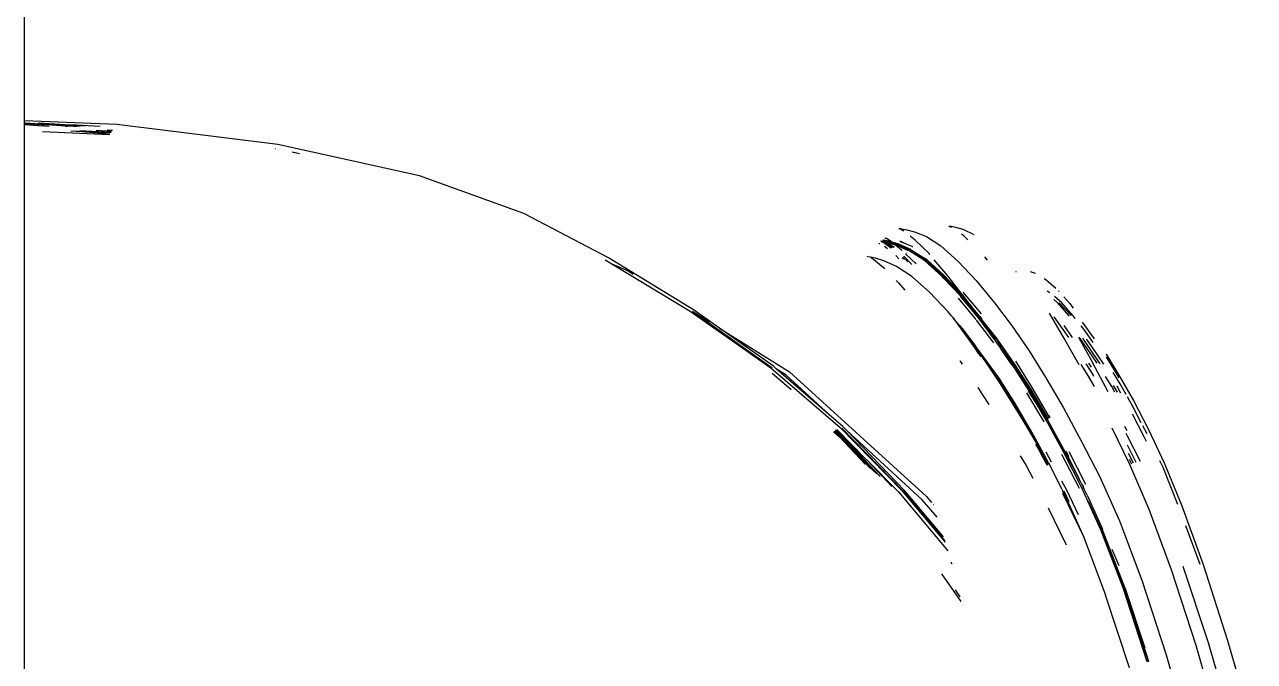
# Model space of a CAD drawing. Header units: millimetres. Extents: x -41292 to 298682, y -22072 to 33155.
# Drawn here: x 26074.7 to 26311.7, y 10668.3 to 10791 of the extents above; entities that cross this region are included whole.
import ezdxf

# ---------------------------------------------------------------- set-up
doc = ezdxf.new("R2010")
doc.units = ezdxf.units.MM

# ---------------------------------------------------------------- blocks, each defined once
blk = doc.blocks.new('AHSISHEUD')
for p, q in [((26702.05, 28420.53), (26702.05, 28884.67)), ((26719.83, 28419.85), (26702.05, 28420.53)), ((26702.05, 28420.07), (26702.05, 28420.53)), ((26711.46, 28419.5), (26702.05, 28420.07)), ((26706.41, 28419.76), (26702.05, 28420.07)), ((26702.05, 28420.04), (26702.05, 28420.07)), ((26702.05, 28420.04), (26706.41, 28419.76)), ((26702.05, 28419.83), (26702.05, 28420.04)), ((26702.05, 28419.83), (26706.78, 28419.53)), ((26702.05, 28419.81), (26702.05, 28419.83)), ((26702.05, 28419.81), (26705.52, 28419.54)), ((26702.05, 27945.12), (26702.05, 28419.81)), ((26702.22, 28420.13), (26711.46, 28419.5)), ((26705.8, 28419.99), (26704.57, 28420.04)), ((26713.7, 28419.49), (26705.8, 28419.99)), ((26712.08, 28419.5), (26705.8, 28419.99)), ((26709.93, 28419.51), (26706.41, 28419.76)), ((26709.93, 28419.51), (26710.35, 28419.51)), ((26710.86, 28419.8), (26716.62, 28419.47)), ((26711.46, 28419.5), (26712.08, 28419.5)), ((26712.72, 28419.49), (26712.08, 28419.5)), ((26717.94, 28418.82), (26718.96, 28418.75)), ((26750.83, 28415.95), (26719.83, 28419.85)), ((26718.38, 28417.84), (26705.47, 28418.42)), ((26710.95, 28418.6), (26712.99, 28418.5)), ((26711.7, 28418.62), (26712.99, 28418.5)), ((26712.62, 28418.65), (26718.71, 28418.36)), ((26712.99, 28418.5), (26718.49, 28418.01)), ((26712.99, 28418.5), (26718.64, 28418.25)), ((26715.82, 28418.75), (26718.81, 28418.52)), ((26750.41, 28415.19), (26750.44, 28415.19)), ((26778.13, 28409.95), (26750.83, 28415.95)), ((26753.6, 28414.55), (26755, 28414.23)), ((26798.23, 28402.65), (26778.13, 28409.95)), ((26814.53, 28394.15), (26798.23, 28402.65)), ((26870.53, 28399.75), (26870.63, 28399.85)), ((26870.63, 28399.85), (26871.03, 28399.75)), ((26880.23, 28400.25), (26880.63, 28400.25)), ((26880.23, 28400.15), (26880.23, 28400.25)), ((26880.53, 28400.05), (26880.23, 28400.15)), ((26880.7, 28399.96), (26880.53, 28400.05)), ((26880.63, 28400.25), (26881.43, 28400.05)), ((26881.43, 28400.05), (26882.83, 28399.65)), ((26867.33, 28397.55), (26867.63, 28397.55)), ((26867.73, 28397.45), (26867.63, 28397.55)), ((26867.63, 28397.55), (26867.93, 28397.55)), ((26867.83, 28397.95), (26868.13, 28397.95)), ((26867.93, 28397.55), (26868.83, 28397.35)), ((26868.13, 28397.95), (26869.03, 28397.35)), ((26870.83, 28399.65), (26870.53, 28399.75)), ((26871.49, 28399.25), (26870.83, 28399.65)), ((26871.03, 28399.75), (26872.03, 28399.55)), ((26872.03, 28399.55), (26873.53, 28399.15)), ((26873.63, 28397.55), (26872.71, 28398.32)), ((26873.53, 28399.15), (26875.83, 28398.25)), ((26876.33, 28394.95), (26873.63, 28397.55)), ((26875.83, 28398.25), (26878.63, 28396.45)), ((26883.03, 28398.35), (26882.56, 28398.7)), ((26882.83, 28399.65), (26884.93, 28398.65)), ((26883.83, 28397.62), (26883.03, 28398.35)), ((26866.83, 28396.85), (26866.63, 28396.85)), ((26867.13, 28397.35), (26867.03, 28397.35)), ((26867.03, 28397.35), (26867.23, 28397.25)), ((26867.33, 28397.25), (26867.13, 28397.35)), ((26867.23, 28397.25), (26867.13, 28397.25)), ((26867.23, 28397.25), (26867.33, 28397.25)), ((26867.33, 28397.25), (26867.38, 28397.22)), ((26867.43, 28397.25), (26867.38, 28397.22)), ((26867.38, 28397.22), (26867.43, 28397.15)), ((26867.43, 28397.45), (26867.73, 28397.45)), ((26867.63, 28397.25), (26867.43, 28397.25)), ((26867.53, 28397.15), (26867.43, 28397.15)), ((26867.53, 28397.15), (26867.73, 28397.15)), ((26867.53, 28397.15), (26868.33, 28396.65)), ((26867.53, 28397.15), (26868.03, 28396.75)), ((26867.63, 28397.25), (26867.73, 28397.15)), ((26867.93, 28397.25), (26867.63, 28397.25)), ((26868.03, 28397.15), (26867.63, 28397.25)), ((26867.78, 28397.45), (26867.73, 28397.45)), ((26867.73, 28397.15), (26867.78, 28397.15)), ((26868.31, 28395.88), (26867.73, 28396.35)), ((26867.93, 28397.32), (26867.78, 28397.45)), ((26867.78, 28397.45), (26867.93, 28397.45)), ((26867.93, 28397.35), (26867.78, 28397.45)), ((26867.78, 28397.15), (26867.8, 28397.13)), ((26868.03, 28397.15), (26867.8, 28397.13)), ((26868.4, 28397), (26867.8, 28397.13)), ((26867.8, 28397.13), (26868.53, 28396.65)), ((26867.93, 28397.25), (26868.15, 28397.2)), ((26868.23, 28397.12), (26868.03, 28397.15)), ((26868.03, 28396.75), (26868.13, 28396.65)), ((26868.03, 28396.75), (26868.33, 28396.65)), ((26868.13, 28396.65), (26868.22, 28396.62)), ((26868.23, 28397.12), (26868.15, 28397.2)), ((26868.83, 28397.05), (26868.15, 28397.2)), ((26868.16, 28397.42), (26868.93, 28397.25)), ((26868.22, 28396.62), (26868.33, 28396.55)), ((26868.25, 28397.1), (26868.23, 28397.12)), ((26868.3, 28397.1), (26868.25, 28397.1)), ((26868.33, 28397.08), (26868.3, 28397.1)), ((26868.53, 28397.05), (26868.33, 28397.08)), ((26868.4, 28397), (26868.33, 28397.08)), ((26868.33, 28396.65), (26868.45, 28396.55)), ((26868.33, 28396.65), (26868.64, 28396.56)), ((26868.33, 28396.55), (26868.94, 28396.06)), ((26868.33, 28396.55), (26868.45, 28396.55)), ((26868.48, 28396.98), (26868.4, 28397)), ((26868.45, 28396.55), (26869.01, 28396.08)), ((26868.45, 28396.55), (26868.89, 28396.41)), ((26868.53, 28396.95), (26868.48, 28396.98)), ((26868.65, 28397.01), (26868.53, 28397.05)), ((26868.63, 28396.85), (26868.53, 28396.95)), ((26868.63, 28396.95), (26868.53, 28396.95)), ((26868.53, 28396.65), (26868.64, 28396.56)), ((26870.02, 28396.52), (26868.63, 28396.95)), ((26869.22, 28396.38), (26868.63, 28396.85)), ((26868.64, 28396.56), (26868.73, 28396.55)), ((26868.93, 28396.95), (26868.65, 28397.01)), ((26868.73, 28396.55), (26868.76, 28396.52)), ((26868.76, 28396.52), (26868.89, 28396.41)), ((26868.76, 28396.52), (26869.22, 28396.38)), ((26868.83, 28397.35), (26869.15, 28397.25)), ((26869.71, 28396.77), (26868.83, 28397.05)), ((26868.89, 28396.41), (26869.22, 28396.14)), ((26868.89, 28396.41), (26869.18, 28396.13)), ((26868.89, 28396.41), (26869.36, 28396.27)), ((26868.93, 28397.25), (26869.28, 28397.14)), ((26869.84, 28396.66), (26868.93, 28396.95)), ((26869.03, 28397.35), (26869.15, 28397.25)), ((26869.15, 28397.25), (26870.43, 28396.85)), ((26869.15, 28397.25), (26869.28, 28397.14)), ((26869.36, 28396.27), (26869.22, 28396.38)), ((26869.22, 28396.38), (26869.63, 28396.25)), ((26869.28, 28397.14), (26870.53, 28396.75)), ((26869.28, 28397.14), (26869.71, 28396.77)), ((26869.44, 28396.2), (26869.36, 28396.27)), ((26869.44, 28396.2), (26869.51, 28396.22)), ((26870.43, 28396.55), (26869.71, 28396.77)), ((26869.71, 28396.77), (26869.84, 28396.66)), ((26869.89, 28396.62), (26869.84, 28396.66)), ((26870.13, 28396.55), (26869.89, 28396.62)), ((26869.89, 28396.62), (26870.02, 28396.52)), ((26870.23, 28396.45), (26870.02, 28396.52)), ((26870.02, 28396.52), (26870.93, 28395.75)), ((26872.43, 28395.55), (26870.13, 28396.55)), ((26870.53, 28396.45), (26870.13, 28396.55)), ((26872.39, 28395.51), (26870.23, 28396.45)), ((26870.43, 28396.85), (26871.73, 28396.23)), ((26872.73, 28395.55), (26870.43, 28396.55)), ((26870.53, 28396.75), (26871.73, 28396.23)), ((26872.83, 28395.45), (26870.53, 28396.45)), ((26872.13, 28396.71), (26870.73, 28397.35)), ((26872.13, 28396.71), (26870.83, 28397.25)), ((26870.93, 28395.75), (26871.12, 28395.57)), ((26871.73, 28396.23), (26872.75, 28395.78)), ((26871.73, 28396.23), (26872.73, 28395.75)), ((26873.09, 28396.31), (26872.13, 28396.71)), ((26875.24, 28393.73), (26872.43, 28395.55)), ((26872.73, 28395.75), (26874.63, 28394.61)), ((26872.83, 28395.45), (26872.73, 28395.55)), ((26875.73, 28393.65), (26872.83, 28395.45)), ((26873.13, 28396.25), (26873.09, 28396.31)), ((26873.23, 28396.25), (26873.13, 28396.25)), ((26878.63, 28396.45), (26881.93, 28393.45)), ((26813.93, 28393.75), (26815.22, 28392.99)), ((26830.93, 28384.15), (26814.53, 28394.15)), ((26815.22, 28392.99), (26818.32, 28391.65)), ((26815.22, 28392.99), (26830.33, 28383.85)), ((26864.53, 28394.35), (26864.43, 28394.45)), ((26865.03, 28394.25), (26864.53, 28394.35)), ((26866.03, 28394.05), (26865.03, 28394.25)), ((26865.03, 28394.25), (26865.63, 28393.85)), ((26865.63, 28393.85), (26867.53, 28392.25)), ((26867.63, 28393.55), (26866.03, 28394.05)), ((26870.03, 28392.45), (26867.63, 28393.55)), ((26870.49, 28393.96), (26869.92, 28394.56)), ((26871.17, 28394.11), (26871.4, 28393.88)), ((26871.31, 28394.27), (26872.22, 28393.36)), ((26873.04, 28392.84), (26871.44, 28394.44)), ((26871.82, 28394.89), (26873.83, 28392.95)), ((26871.97, 28395.08), (26872.03, 28395.05)), ((26874.63, 28394.61), (26875.73, 28393.91)), ((26874.63, 28394.61), (26875.73, 28393.95)), ((26875.4, 28393.63), (26875.24, 28393.73)), ((26875.43, 28393.65), (26875.24, 28393.73)), ((26878.83, 28390.55), (26875.43, 28393.65)), ((26875.73, 28393.95), (26875.73, 28393.91)), ((26875.73, 28393.91), (26875.83, 28393.85)), ((26875.83, 28393.55), (26875.73, 28393.65)), ((26875.83, 28393.85), (26876.03, 28393.67)), ((26876.13, 28393.29), (26875.83, 28393.55)), ((26876.03, 28393.67), (26879.13, 28390.85)), ((26876.03, 28393.67), (26879.03, 28390.85)), ((26879.13, 28390.55), (26876.13, 28393.29)), ((26876.48, 28394.76), (26876.33, 28394.95)), ((26879.93, 28390.65), (26877.31, 28393.78)), ((26881.93, 28393.45), (26885.43, 28389.75)), ((26887.59, 28393.72), (26887.07, 28394.31)), ((26818.32, 28391.65), (26819.32, 28391.02)), ((26867.53, 28392.25), (26867.75, 28392.02)), ((26873.03, 28390.55), (26870.03, 28392.45)), ((26876.43, 28387.55), (26873.03, 28390.55)), ((26879.23, 28390.55), (26878.38, 28391.3)), ((26878.89, 28390.49), (26878.83, 28390.55)), ((26878.93, 28390.45), (26878.89, 28390.49)), ((26879.11, 28390.25), (26878.93, 28390.45)), ((26879.03, 28390.85), (26882.63, 28387.05)), ((26879.13, 28390.85), (26882.73, 28387.05)), ((26882.63, 28386.85), (26879.13, 28390.55)), ((26882.63, 28386.85), (26879.23, 28390.55)), ((26882.73, 28387.05), (26879.93, 28390.65)), ((26893.03, 28391.45), (26893.19, 28391.5)), ((26893.03, 28391.42), (26893.03, 28391.45)), ((26895.8, 28391.51), (26896.77, 28391.17)), ((26870.01, 28389.77), (26870.43, 28389.35)), ((26870.43, 28389.35), (26871.67, 28387.94)), ((26882.43, 28386.75), (26879.11, 28390.25)), ((26885.43, 28389.75), (26888.93, 28385.45)), ((26898.5, 28390.14), (26898.83, 28389.95)), ((26898.83, 28389.95), (26900.74, 28388.28)), ((26880.03, 28383.75), (26876.43, 28387.55)), ((26881.93, 28386.35), (26885.33, 28382.25)), ((26882.43, 28386.65), (26882.37, 28386.71)), ((26883.99, 28384.82), (26882.43, 28386.75)), ((26883.99, 28384.82), (26882.43, 28386.65)), ((26882.63, 28387.05), (26885.03, 28384.08)), ((26882.73, 28386.75), (26882.63, 28386.85)), ((26882.73, 28387.05), (26883.1, 28386.59)), ((26883.29, 28386.05), (26882.73, 28386.75)), ((26886.43, 28383.35), (26882.93, 28387.55)), ((26883.3, 28386.4), (26883.1, 28386.59)), ((26886.07, 28382.62), (26883.29, 28386.05)), ((26885.59, 28383.29), (26883.29, 28386.05)), ((26899.07, 28387.81), (26899.59, 28387.49)), ((26900.37, 28386.12), (26901.03, 28385.55)), ((26901.93, 28385.45), (26900.52, 28386.72)), ((26901.26, 28387.8), (26901.39, 28387.66)), ((26902.28, 28386.65), (26903.43, 28385.35)), ((26830.33, 28383.85), (26839.57, 28377.35)), ((26830.73, 28383.85), (26830.93, 28383.75)), ((26835.94, 28380.6), (26830.93, 28384.15)), ((26830.93, 28383.75), (26834.01, 28381.81)), ((26830.93, 28383.75), (26846.13, 28372.95)), ((26880.66, 28382.98), (26880.03, 28383.75)), ((26885.93, 28382.55), (26883.99, 28384.82)), ((26885.83, 28382.55), (26883.99, 28384.82)), ((26885.03, 28384.08), (26886.03, 28382.85)), ((26885.59, 28383.29), (26885.03, 28384.08)), ((26886.13, 28382.65), (26885.59, 28383.29)), ((26886.07, 28382.62), (26885.59, 28383.29)), ((26888.93, 28385.45), (26892.33, 28380.95)), ((26902.33, 28378.75), (26899.53, 28383.45)), ((26901.03, 28385.55), (26903.23, 28383.05)), ((26901.43, 28385.45), (26903.73, 28383.05)), ((26904.13, 28382.95), (26901.93, 28385.45)), ((26903.43, 28385.35), (26904.11, 28384.47)), ((26880.66, 28382.98), (26880.83, 28382.75)), ((26880.83, 28382.75), (26880.93, 28382.65)), ((26880.93, 28382.65), (26882.07, 28381.05)), ((26882.27, 28381.05), (26880.93, 28382.65)), ((26882.07, 28381.05), (26885.13, 28376.75)), ((26882.07, 28381.05), (26885.13, 28376.85)), ((26882.27, 28381.05), (26882.71, 28380.51)), ((26885.43, 28382.15), (26888.73, 28377.75)), ((26889.13, 28378.15), (26885.83, 28382.55)), ((26889.13, 28378.15), (26885.93, 28382.55)), ((26886.03, 28382.85), (26886.13, 28382.65)), ((26886.13, 28382.55), (26886.07, 28382.62)), ((26886.08, 28382.91), (26886.13, 28382.85)), ((26886.13, 28382.85), (26886.52, 28382.34)), ((26888.68, 28379.25), (26886.13, 28382.65)), ((26886.13, 28382.65), (26889.44, 28378.46)), ((26888.33, 28379.45), (26886.13, 28382.55)), ((26888.68, 28379.25), (26886.13, 28382.55)), ((26892.33, 28380.95), (26895.63, 28376.25)), ((26900.39, 28382.75), (26902.13, 28380.35)), ((26903.97, 28378.81), (26902.39, 28381.1)), ((26903.23, 28383.05), (26903.34, 28382.91)), ((26904.5, 28382.47), (26904.13, 28382.95)), ((26906.33, 28380.15), (26905.62, 28381.05)), ((26905.83, 28381.75), (26908.13, 28378.55)), ((26835.94, 28380.6), (26849.42, 28372.15)), ((26846.33, 28373.25), (26835.94, 28380.6)), ((26882.71, 28380.51), (26885.33, 28377.05)), ((26883.43, 28379.65), (26882.71, 28380.51)), ((26882.71, 28380.51), (26885.33, 28376.85)), ((26885.33, 28377.05), (26883.43, 28379.65)), ((26889.13, 28378.15), (26888.33, 28379.45)), ((26889.43, 28378.25), (26888.68, 28379.25)), ((26902.13, 28380.35), (26903.2, 28378.78)), ((26905.23, 28373.55), (26902.33, 28378.75)), ((26905.13, 28378.85), (26907.83, 28373.95)), ((26906.83, 28376.65), (26905.3, 28378.8)), ((26905.9, 28378.64), (26907.13, 28376.85)), ((26907.95, 28377.86), (26906.33, 28380.15)), ((26841.46, 28376.17), (26839.57, 28377.35)), ((26839.57, 28377.35), (26845.83, 28372.95)), ((26885.13, 28376.85), (26886.29, 28375.09)), ((26885.13, 28376.75), (26885.87, 28375.64)), ((26885.33, 28377.05), (26885.43, 28376.85)), ((26886.08, 28376.08), (26885.33, 28377.05)), ((26885.33, 28376.85), (26889.63, 28370.45)), ((26885.43, 28376.85), (26889.63, 28370.45)), ((26889.73, 28370.55), (26885.43, 28376.85)), ((26889.23, 28378.05), (26889.13, 28378.15)), ((26890.03, 28376.9), (26889.23, 28378.05)), ((26889.53, 28378.15), (26889.43, 28378.25)), ((26889.44, 28378.46), (26889.53, 28378.35)), ((26889.53, 28378.35), (26892.73, 28373.75)), ((26889.53, 28378.35), (26892.63, 28373.75)), ((26892.63, 28373.65), (26889.53, 28378.15)), ((26890.07, 28376.84), (26890.03, 28376.9)), ((26890.13, 28376.75), (26890.07, 28376.84)), ((26892.38, 28373.51), (26890.13, 28376.75)), ((26892.32, 28373.46), (26890.13, 28376.75)), ((26892.43, 28373.55), (26890.13, 28376.75)), ((26895.63, 28376.25), (26898.83, 28371.05)), ((26906.64, 28378.44), (26906.68, 28378.43)), ((26906.68, 28378.43), (26907.63, 28377.05)), ((26908.74, 28373.82), (26906.83, 28376.65)), ((26907.13, 28376.85), (26909.22, 28373.75)), ((26907.63, 28377.05), (26909.93, 28373.65)), ((26882.26, 28374.34), (26882.33, 28374.25)), ((26882.33, 28374.25), (26882.71, 28373.68)), ((26886.63, 28375.35), (26886.08, 28376.08)), ((26889.83, 28370.95), (26886.63, 28375.35)), ((26889.83, 28370.55), (26886.63, 28375.35)), ((26896.23, 28369.15), (26893.03, 28374.25)), ((26907.63, 28373.05), (26907.13, 28373.84)), ((26910.83, 28368.35), (26907.83, 28373.95)), ((26910.43, 28375.55), (26912.93, 28371.55)), ((26910.43, 28375.05), (26912.93, 28371.05)), ((26845.83, 28372.95), (26859.23, 28361.45)), ((26846.13, 28371.95), (26847.92, 28370.35)), ((26846.9, 28372.75), (26846.33, 28373.25)), ((26848.82, 28371.55), (26846.9, 28372.75)), ((26857.92, 28363.22), (26846.9, 28372.75)), ((26857.92, 28363.22), (26848.82, 28371.55)), ((26849.42, 28372.15), (26875.82, 28348.15)), ((26895.63, 28368.55), (26892.43, 28373.55)), ((26892.63, 28373.75), (26892.73, 28373.55)), ((26892.73, 28373.55), (26892.63, 28373.65)), ((26892.73, 28373.75), (26895.93, 28368.75)), ((26895.93, 28368.55), (26892.73, 28373.55)), ((26892.73, 28373.55), (26895.93, 28368.75)), ((26895.83, 28368.55), (26892.73, 28373.55)), ((26907.03, 28371.35), (26905.64, 28373.61)), ((26906.52, 28373.75), (26907.93, 28371.55)), ((26907.93, 28371.55), (26908.04, 28371.36)), ((26913.13, 28369.85), (26911.78, 28372.04)), ((26912.93, 28371.55), (26915.73, 28366.65)), ((26848.87, 28369.47), (26847.92, 28370.35)), ((26847.92, 28370.35), (26849.74, 28368.8)), ((26885.73, 28369.15), (26886.53, 28367.95)), ((26889.63, 28370.45), (26889.73, 28370.35)), ((26892.45, 28366.28), (26889.73, 28370.55)), ((26889.73, 28370.35), (26894.13, 28363.45)), ((26889.73, 28370.35), (26894.03, 28363.45)), ((26892.93, 28366.05), (26889.83, 28370.95)), ((26892.45, 28366.28), (26889.83, 28370.55)), ((26899.63, 28363.35), (26896.23, 28369.15)), ((26898.83, 28371.05), (26902.23, 28365.25)), ((26908.2, 28369.37), (26907.03, 28371.35)), ((26911.53, 28369.35), (26910.33, 28371.3)), ((26912.13, 28368.29), (26911.53, 28369.35)), ((26911.83, 28369.55), (26912.55, 28368.26)), ((26912.49, 28369.46), (26913.25, 28368.12)), ((26914.29, 28367.79), (26913.13, 28369.85)), ((26886.53, 28367.95), (26887.83, 28365.88)), ((26895.13, 28368.15), (26898.43, 28362.55)), ((26897.23, 28365.75), (26895.51, 28368.46)), ((26895.63, 28368.45), (26895.58, 28368.52)), ((26896.87, 28366.4), (26895.63, 28368.55)), ((26896.87, 28366.4), (26895.63, 28368.45)), ((26899.13, 28362.95), (26895.83, 28368.55)), ((26895.93, 28368.75), (26899.3, 28363.1)), ((26895.93, 28368.75), (26899.23, 28363.05)), ((26899.13, 28362.95), (26895.93, 28368.55)), ((26915.73, 28365.25), (26914.54, 28367.35)), ((26915.73, 28366.65), (26918.63, 28361.05)), ((26894.13, 28363.55), (26892.45, 28366.28)), ((26894.13, 28363.65), (26892.45, 28366.28)), ((26896.13, 28360.55), (26892.93, 28366.05)), ((26897.23, 28365.75), (26896.87, 28366.4)), ((26899, 28362.89), (26897.23, 28365.75)), ((26898.93, 28362.85), (26897.23, 28365.75)), ((26902.23, 28365.25), (26905.73, 28358.75)), ((26917.22, 28362.37), (26915.73, 28365.25)), ((26859.73, 28361.65), (26857.92, 28363.22)), ((26894.03, 28363.45), (26898.33, 28356.25)), ((26895.7, 28360.92), (26894.13, 28363.65)), ((26895.7, 28360.92), (26894.13, 28363.55)), ((26894.13, 28363.45), (26898.33, 28356.25)), ((26899.18, 28362.4), (26898.93, 28362.85)), ((26899.23, 28362.85), (26899.13, 28362.95)), ((26901.16, 28358.78), (26899.18, 28362.4)), ((26902.63, 28356.65), (26899.23, 28362.85)), ((26902.53, 28356.65), (26899.23, 28362.85)), ((26899.7, 28363.4), (26899.5, 28363.75)), ((26915.47, 28364.11), (26917.73, 28359.75)), ((26859.13, 28359.55), (26857.91, 28360.63)), ((26857.98, 28360.67), (26859.03, 28359.75)), ((26858.04, 28360.71), (26859.13, 28359.75)), ((26858.1, 28360.75), (26859.13, 28359.85)), ((26858.16, 28360.79), (26859.23, 28359.85)), ((26859.23, 28359.95), (26858.23, 28360.84)), ((26859.33, 28360.05), (26858.33, 28360.92)), ((26858.53, 28361.05), (26864.23, 28355.3)), ((26859.03, 28359.75), (26864.11, 28354.36)), ((26859.13, 28359.85), (26865.06, 28353.57)), ((26859.13, 28359.75), (26865.06, 28353.57)), ((26859.23, 28361.45), (26871.13, 28349.25)), ((26859.49, 28359.67), (26859.23, 28359.95)), ((26859.23, 28359.85), (26865.81, 28352.93)), ((26860.98, 28358.3), (26859.33, 28360.05)), ((26866.27, 28352.55), (26859.49, 28359.67)), ((26860.98, 28358.3), (26859.49, 28359.67)), ((26859.53, 28361.35), (26871.43, 28349.15)), ((26860.5, 28360.85), (26859.73, 28361.65)), ((26875.02, 28347.55), (26860.5, 28360.85)), ((26871.63, 28349.35), (26860.5, 28360.85)), ((26898.43, 28356.35), (26895.7, 28360.92)), ((26898.33, 28356.35), (26895.7, 28360.92)), ((26898.43, 28356.35), (26896.13, 28360.55)), ((26915.03, 28354.35), (26911.63, 28361.35)), ((26914.53, 28360.85), (26914.08, 28361.68)), ((26914.25, 28360.35), (26914.53, 28359.85)), ((26914.53, 28359.85), (26917.01, 28354.95)), ((26918.34, 28360.22), (26917.52, 28361.8)), ((26917.73, 28359.75), (26918.15, 28358.85)), ((26918.63, 28361.05), (26921.63, 28354.65)), ((26866.94, 28351.99), (26860.98, 28358.3)), ((26864.23, 28355.3), (26860.98, 28358.3)), ((26896.87, 28358.25), (26898.13, 28356.15)), ((26902.29, 28356.63), (26901.16, 28358.78)), ((26902.33, 28356.65), (26901.16, 28358.78)), ((26905.73, 28358.75), (26909.23, 28351.95)), ((26916.23, 28354.72), (26914.55, 28358.03)), ((26864.23, 28355.3), (26864.32, 28355.21)), ((26864.32, 28355.21), (26869.19, 28350.09)), ((26864.32, 28355.21), (26870.43, 28349.05)), ((26893.9, 28356.03), (26895.03, 28354.15)), ((26897.52, 28357.03), (26898.03, 28356.15)), ((26898.03, 28356.15), (26899.1, 28354.21)), ((26898.13, 28356.15), (26899.15, 28354.25)), ((26899.38, 28354.44), (26898.33, 28356.35)), ((26898.33, 28356.25), (26899.34, 28354.41)), ((26899.43, 28354.55), (26898.43, 28356.35)), ((26898.83, 28356.75), (26899.84, 28354.87)), ((26901.83, 28356.35), (26905.23, 28349.75)), ((26905.73, 28349.95), (26902.33, 28356.65)), ((26904.59, 28352.77), (26902.53, 28356.65)), ((26902.63, 28356.85), (26905.27, 28351.51)), ((26904.59, 28352.77), (26902.63, 28356.65)), ((26902.7, 28356.9), (26902.73, 28356.85)), ((26902.73, 28356.85), (26903.23, 28355.87)), ((26906.53, 28350.45), (26903.33, 28356.74)), ((26915.71, 28354.56), (26914.76, 28356.44)), ((26914.89, 28355.38), (26915.36, 28354.45)), ((26921.43, 28353.75), (26920.81, 28355.04)), ((26895.03, 28354.15), (26896.34, 28351.67)), ((26899.45, 28354.5), (26899.43, 28354.55)), ((26901.89, 28349.6), (26899.45, 28354.5)), ((26905.27, 28351.51), (26904.59, 28352.77)), ((26918.73, 28345.65), (26915.03, 28354.35)), ((26924.24, 28346.62), (26921.43, 28353.75)), ((26921.63, 28354.65), (26925.03, 28346.35)), ((26901.85, 28351.16), (26902.73, 28349.55)), ((26905.53, 28351.05), (26905.27, 28351.51)), ((26905.84, 28350.41), (26905.53, 28351.05)), ((26906.03, 28350.05), (26905.84, 28350.41)), ((26905.84, 28350.41), (26906.03, 28350.15)), ((26906.03, 28350.15), (26906.03, 28350.05)), ((26909.23, 28351.95), (26913.03, 28343.45)), ((26870.43, 28349.05), (26879.94, 28337.72)), ((26871.13, 28349.25), (26872.3, 28347.85)), ((26871.43, 28349.15), (26873.2, 28347.02)), ((26879.11, 28340.37), (26871.63, 28349.35)), ((26872.37, 28347.79), (26872.3, 28347.85)), ((26872.37, 28347.79), (26879.42, 28339.37)), ((26875.82, 28348.15), (26876.8, 28347.02)), ((26901.89, 28349.6), (26902.13, 28349.15)), ((26902.04, 28348.82), (26906.13, 28340.35)), ((26902.63, 28348.15), (26902.13, 28349.15)), ((26903.34, 28347.13), (26902.37, 28349.17)), ((26903.02, 28347.59), (26902.48, 28348.72)), ((26902.55, 28348.47), (26902.83, 28347.87)), ((26902.63, 28348.15), (26906.13, 28340.35)), ((26902.73, 28349.55), (26905.05, 28344.68)), ((26909.43, 28341.75), (26905.73, 28349.95)), ((26906.23, 28349.6), (26906.03, 28350.05)), ((26906.8, 28348.41), (26906.23, 28349.6)), ((26906.8, 28348.41), (26909.73, 28341.85)), ((26873.82, 28346.45), (26873.2, 28347.02)), ((26873.2, 28347.02), (26879.33, 28339.67)), ((26877.91, 28344.2), (26875.02, 28347.55)), ((26877.13, 28346.64), (26877.16, 28346.61)), ((26899.3, 28345.96), (26902.74, 28338.83)), ((26909.53, 28341.75), (26907.06, 28347.22)), ((26923.03, 28334.05), (26918.73, 28345.65)), ((26925.03, 28346.35), (26929.13, 28335.05)), ((26913.03, 28343.45), (26917.33, 28332.05)), ((26913.73, 28330.55), (26909.43, 28341.75)), ((26910.76, 28338.46), (26909.53, 28341.75)), ((26909.73, 28341.75), (26909.73, 28341.85)), ((26914.03, 28330.65), (26909.73, 28341.75)), ((26913.93, 28330.65), (26909.73, 28341.75)), ((26925.76, 28342.58), (26928.51, 28335.15)), ((26906.13, 28340.35), (26906.23, 28340.15)), ((26906.23, 28340.15), (26910.33, 28329.15)), ((26912.95, 28334.82), (26911.61, 28337.97)), ((26880.53, 28335.46), (26880.73, 28335.22)), ((26880.6, 28335.51), (26880.66, 28335.43)), ((26927.83, 28319.45), (26923.03, 28334.05)), ((26925.23, 28334.75), (26930.13, 28320.05)), ((26929.13, 28335.05), (26933.83, 28320.45)), ((26882.55, 28327.97), (26878.79, 28333.26)), ((26917.33, 28332.05), (26922.03, 28317.65)), ((26882.31, 28328.85), (26881.41, 28330.16)), ((26914.93, 28315.15), (26910.33, 28329.15)), ((26918.33, 28316.35), (26913.73, 28330.55)), ((26918.63, 28316.45), (26913.93, 28330.65)), ((26914.03, 28330.65), (26917.89, 28318.99)), ((26914.03, 28330.65), (26918.63, 28316.45)), ((26932.93, 28301.65), (26927.83, 28319.45)), ((26930.13, 28320.05), (26935.33, 28302.15)), ((26933.83, 28320.45), (26939.03, 28302.45)), ((26922.03, 28317.65), (26927.03, 28300.05)), ((26918.63, 28316.35), (26918.63, 28316.45))]:
    blk.add_line(p, q)

msp = doc.modelspace()

# ---------------------------------------------------------------- block references
msp.add_blockref('AHSISHEUD', (-627.37, -17648.09))

doc.saveas('drawing.dxf')
